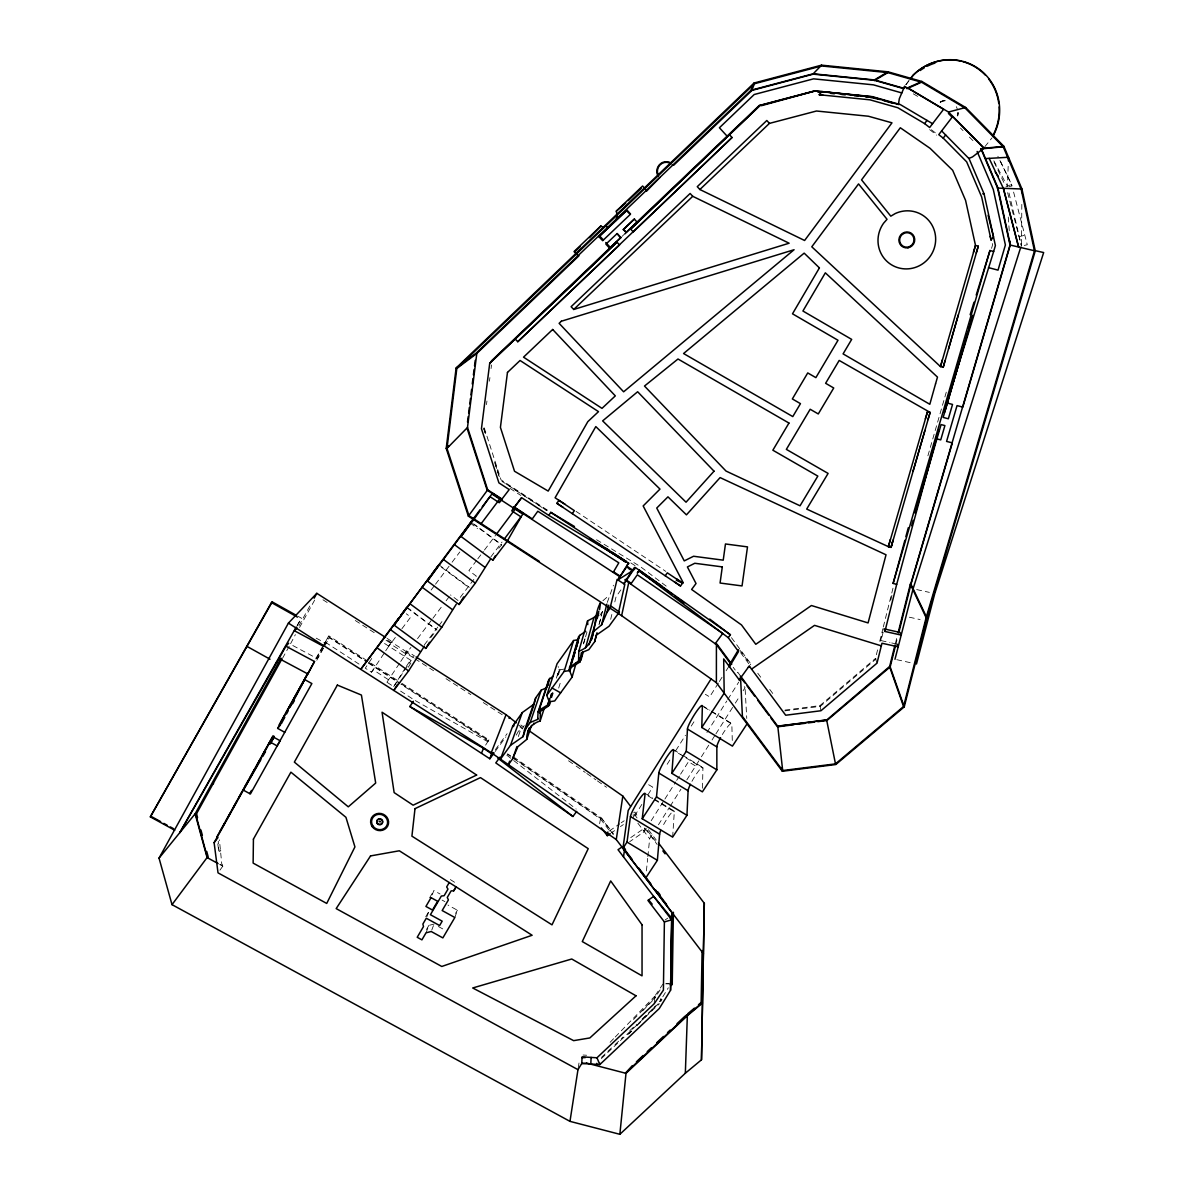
<?xml version="1.0" encoding="UTF-8"?>
<svg xmlns="http://www.w3.org/2000/svg" width="1194" height="1194" viewBox="0 0 1194 1194"><rect width="100%" height="100%" fill="white"/><g stroke="black" fill="none" stroke-linecap="round" stroke-linejoin="round"><path stroke-width="0.75" stroke-dasharray="5 3.75" d="M1021.512 244.352L1021.825 203.771M702.46 788.189L702.938 768.13L673.58 750.325M1008.169 166.309L1007.438 186.219L993.587 160.354M672.64 837.098L674.312 811.771L654.312 799.681M660.775 1000.035L660.849 998.9L661.998 999.542L660.879 1001.333M654.178 1003.781L654.745 996.244L662.864 984.184M646.402 870.933L647.67 858.396M647.849 856.605L649.655 838.695L653.566 832.502M644.7 827.994L644.297 831.651L629.701 841.68M486.48 404.632L486.943 401.02M489.45 381.199L489.913 377.588M491.047 368.573L491.51 364.961M557.688 675.834L559.165 669.252L558.105 666.506M564.538 669.013L559.971 669.819L558.538 674.088M578.239 1067.958L579.015 1062.884M613.328 834.71L601.433 818.039L512.599 756.265M599.627 823.696L600.478 818.95L511.913 757.369M610.686 619.313L611.925 614.089M614.82 601.91L616.074 596.687L620.925 589.866M877.008 663.148L875.456 658.431L877.59 649.864M879.739 641.297L882.859 628.76M883.306 626.969L893.605 585.747M880.56 641.133L882.739 632.104M890.769 600.209L892.5 592.97M883.127 632.223L881.038 640.596L889.963 642.566M895.455 643.387L896.769 637.865M896.037 643.551L896.948 639.954M607.298 602.403L613.462 585.209M598.955 624.716L603.089 608.925M599.343 623.91L601.642 615.059M927.902 455.795L946.514 391.319M583.403 643.954L584.851 638.85M583.657 643.641L585.105 638.536M585.582 636.835L587.03 631.73M991.557 248.367L992.587 244.815L991.811 241.292M558.673 688.102L560.807 681.162M551.195 697.296L553.404 690.296M558.568 674.252L559.971 669.819M551.732 697.818L553.926 690.833M549.568 699.475L551.329 693.878M556.344 678.147L559.165 669.252M550.732 697.789L552.867 691.027M550.24 696.774L551.374 693.221M518.315 736.564L520.166 731.31L524.256 725.564M454.839 917.514L457.392 910.246L447.989 905.067M516.196 735.161L520.524 727.639M431.78 930.036L433.452 925.604M426.049 932.798L428.885 925.38L434.019 924.111M426.855 916.768L428.571 912.395M432.168 894.828L433.855 890.56L440.064 893.993M401.856 683.296L488.898 739.877L485.271 745.668M406.945 607.194L436.974 630.029L406.632 607.627M297.142 625.432L301.425 618.193L298.172 616.388M297.082 626.059L301.425 618.193M298.918 625.76L311.455 603.06M282.53 658.297L289.694 645.327M290.59 643.7L295.381 634.611M299.545 627.477L316.455 596.836M315.783 658.924L322.022 647.685M322.917 646.088L328.813 635.805L369.23 662.073M316.335 658.237L328.813 635.805M323.305 646.223L329.335 637.7L366.722 662.013M323.201 647.879L317.231 658.61L291.784 644.969M316.798 660.237L323.962 647.357M324.858 645.745L329.335 637.7M386.08 640.253L390.692 643.223L391.796 641.402L387.11 638.402M413.393 657.775L405.632 652.79L406.721 650.969L414.482 655.954M488.898 739.877L488.242 741.011L400.99 684.296M429.616 897.813L433.855 890.56M425.751 916.723L428.288 912.395M426.422 929.574L428.885 925.38M455.571 913.35L457.392 910.246M660.849 998.9L659.745 1001.691L668.327 987.781M408.214 667.297L412.079 661.118L384.095 643.178M634.536 816.024L642.208 803.875M647.954 794.756L652.745 787.144L648.446 784.592M667.162 764.294L670.043 759.697M675.834 750.533L685.475 735.25M691.251 726.071L694.147 721.489M718.385 683.058L709.654 696.893L705.356 694.296M719.355 681.52L722.251 676.908M726.131 670.759L729.041 666.148M646.267 828.546L644.297 831.651L643.745 828.651L630.417 837.815M651.163 820.771L663.924 800.577M664.909 799.025L675.7 781.936M676.685 780.383L679.625 775.712M680.61 774.16L688.46 761.727L695.595 765.996M706.938 732.474L726.803 700.997M727.803 699.43L738.728 682.117M658.446 824.77L669.207 807.756M670.177 806.219L680.938 789.204M686.804 779.921L700.43 758.354M701.385 756.817L710.087 743.056M712.042 739.981L714.952 735.37M715.922 733.832L734.37 704.624M735.34 703.087L739.235 696.938M743.116 690.789L745.056 687.714L742.922 684.849M395.348 637.447L388.766 646.178L390.348 643.879L405.826 653.805L404.303 656.148L410.915 647.402M405.632 652.79L406.064 652.118L413.825 657.088M406.721 650.969L406.288 651.64L391.348 642.059L391.796 641.402M391.557 685.237L386.931 682.237L388.528 679.774L373.155 669.789L371.483 672.207L365.304 668.177L372.394 657.476M657.372 994.095L661.073 988.393M371.483 672.207L385.304 651.506M385.707 650.775L390.348 643.879M386.931 682.237L400.214 662.282M400.736 661.431L405.826 653.805M405.393 667.804L393.692 686.625M406.423 666.267L410.527 660.118M394.721 685.087L411.124 660.506M390.692 643.223L391.154 642.551L386.438 639.536M219.935 870.172L222.8 866.157L222.606 864.62L221.174 863.844L220.502 864.784M222.606 864.62L221.935 865.575L219.412 839.86M599.791 615.403L602.567 611.522M220.129 851.62L218.696 850.844L218.263 841.188M495.361 749.668L507.107 733.683M495.182 751.459L505.913 736.847M401.93 628.716L410.721 617.074L406.258 613.776M431.109 590.03L434.422 585.642M435.526 584.179L450.974 563.687M452.078 562.225L459.809 551.986M417.512 638.656L431.81 619.716M432.915 618.253L441.72 606.597M446.108 600.761L449.422 596.388M476.69 560.314L468.914 570.598L476.316 576.12L457.944 600.433L450.511 594.94M477.794 558.852L483.346 551.509M484.451 550.031L495.54 535.345M424.377 644.835L437.81 627.074M438.929 625.596L443.392 619.671M490.868 556.867L502.047 542.076M430.795 637.536L436.004 630.865M905.813 84.684L909.231 80.267M906.007 84.595L909.425 80.177M984.886 146.653L991.975 137.922M557.598 673.67L558.792 672.147M498.749 548.225L501.704 544.733L474.137 524.166M610.104 1042.317L613.925 1038.362M615.208 1037.049L654.745 996.244L655.506 996.945M627.79 1034.661L631.626 1030.706M636.745 1025.422L646.969 1014.885M652.073 1009.602L655.909 1005.646M629.119 1033.646L631.671 1031.019M636.76 1025.75L655.894 1006.02M633.551 1019.497L638.671 1014.243M639.954 1012.93L655.312 997.139M642.641 1010.855L655.446 997.691L654.7 996.99M621.94 236.502L624.119 234.427M601.477 1057.377L613.626 1045.914M614.985 1044.646L623.074 1037.004M629.835 1030.631L636.581 1024.258M641.984 1019.169L659.536 1002.602M601.313 1058.585L631.059 1030.526M632.417 1029.243L659.461 1003.736M602.925 600.686L609.059 595.478M785.04 710.072L819.95 705.594L875.456 658.431M784.742 710.908L820.263 706.37L876.112 658.924M737.265 672.789L737.802 672.267L740.489 676.013M609.373 830.964L619.746 823.815M621.223 822.8L624.193 820.756M611.671 832.651L614.597 830.636M620.432 826.606L623.358 824.591M665.222 919.873L667.759 918.141M633.745 812.636L634.939 812.024L638.178 817.323M1005.945 186.846L1011.497 184.354L999.617 159.578M1008.975 186.637L1011.99 185.906L1011.497 184.354L997.885 156.28M1019.034 236.696L1024.81 235.233M1024.243 245.427L1027.273 244.74L1013.363 191.189M666.282 983.483L669.371 983.558M665.58 983.826L669.118 983.916M583.06 1055.033L586.627 1055.242M916.708 589.582L929.35 592.373M909.365 617.208L920.156 619.596M891.739 642.954L897.097 644.148M896.769 659.67L911.097 662.849M316.201 638.163L325.753 643.282M219.383 849.919L220.815 850.695M219.666 864.441L222.8 866.157M442.078 900.082L444.884 901.634M438.332 926.484L444.078 929.648M913.291 93.833L919.649 97.55M596.567 539.718L640.044 566.374L668.282 587.702M644.954 793.338L652.64 797.98M654.178 798.905L674.147 810.98M648.148 795.965L652.775 798.756M673.401 749.638L681.117 754.309M682.655 755.25L702.699 767.414M702.132 705.49L709.878 710.206M711.43 711.146L731.549 723.415M703.923 707.042L710.117 710.818M711.669 711.758L731.832 724.057L732.34 742.444M450.347 879.59L457.123 883.903M322.947 599.776L329.096 603.731M355.275 620.507L375.289 633.342M414.945 658.775L433.586 670.715M446.004 678.685L470.854 694.609M483.272 702.579L503.465 715.519M630.85 562.926L635.462 565.941M370.782 663.088L400.303 682.281M328.26 636.447L367.185 661.745M368.737 662.76L399.856 682.998M401.423 684.013L488.585 740.668L487.928 741.802L414.228 699.968L398.095 689.49M368.274 663.028L399.438 683.281M325.484 642.312L359.17 664.207M547.389 510.092L501.032 479.854L483.749 426.273M510.002 488.391L520.868 495.465M576.03 511.345L665.804 571.404M520.838 724.982L523.882 727.101M518.659 725.057L521.688 727.176M519.897 726.892L522.942 729.012M568.538 760.787L574.612 765.026M576.135 766.085L585.254 772.443M586.776 773.503L595.896 779.861M597.418 780.921L606.537 787.279M519.42 730.788L520.166 731.31M507.644 753.832L510.659 755.936M512.166 756.981L601.283 818.935M507.331 754.19L510.39 756.309M438.929 564.807L469.302 587.344M441.586 567.314L469.123 587.746M472.511 523.375L501.584 545.046M470.093 522.957L477.51 528.509M506.793 755.175L576.165 809.054M931.395 129.743L937.887 134.818M929.633 129.624L936.738 135.161M960.483 128.056L963.036 130.639M969.409 137.101L973.304 140.982M601.433 818.039L613.462 833.785M600.478 818.95L610.268 831.77M637.865 823.188L649.655 838.695M648.357 829.681L656.193 839.994M647.238 830.382L656.163 842.113M634.044 813.965L637.238 818.174M644.909 828.367L657.193 844.516M731.444 637.656L751.22 664.371M757.757 673.207L761.041 677.64M769.772 689.431L773.04 693.848M739.743 649.984L750.713 664.819M740.593 652.64L749.116 664.148M733.206 667.327L735.235 670.058M994.08 162.071L1005.154 185.189M483.6 428.064L485.854 435.019L483.54 428.139M499.331 476.809L494.286 461.138L499.271 476.899M1011.348 184.354L1011.84 185.906M1007.617 192.652L1021.497 246.188L1008.676 191.518M819.95 705.594L820.95 710.743M633.089 814.621L633.581 817.547M217.801 843.845L218.696 850.844M1008.273 217.054L1009.348 231.905M745.16 689.52L746.757 718.46M722.355 734.534A14.074 2.209 -59 0 1 731.832 724.057M691.953 781.339A14.044 2.179 -59.3 0 1 702.938 768.13M663.625 824.561A14.015 2.149 -59.5 0 1 674.312 811.771M958.23 112.639A12.462 12.044 -61.4 0 1 957.737 115.833M940.29 101.983A12.462 12.044 -61.4 0 1 946.409 100.296M958.051 112.684A12.462 12.03 -61.4 0 1 957.543 115.878M940.111 102.042A12.462 12.03 -61.4 0 1 946.23 100.356M956.304 106.684A12.059 11.656 -61.4 0 1 957.409 109.564M957.722 112.669A12.059 11.656 -61.4 0 1 957.245 115.773M940.365 102.371A12.059 11.656 -61.4 0 1 946.275 100.729M546.897 510.569L502.002 481.301L546.837 510.674"/><path stroke-width="1.5" d="M716.385 682.684L621.626 615.686L468.346 516.136L446.213 448.437L456.108 368.05L754.071 83.013L821.547 65.163L888.008 71.819L921.843 81.461L965.647 107.475L1003.9 146.34L1021.945 189.01L1035.258 250.934L926.857 617.82L904.231 706.893L835.8 764.533L782.339 771.279L716.385 682.684L716.415 644.551L624.984 579.956M715.266 643.864L716.907 644.073L731.743 664.222M715.609 643.163L722.758 633.432L637.312 574.792L630.835 584.015L631.193 583.314L625.357 579.388M1021.915 192.697L1021.945 189.01L997.288 188.07M670.894 983.96L671.7 918.425M586.806 1063.272L581.776 1063.451L599.836 1064.555L659.282 1008.527L670.535 990.289L671.7 918.276L653.715 896.41L647.894 900.38L664.386 921.917L663.401 990.11L654.178 1003.781L596.97 1057.78L582.075 1056.869L581.776 1063.451L577.971 1069.66L569.971 1121.36L619.85 1134.3L685.341 1073.227L701.49 1059.794L704.311 903.291L658.431 842.934M670.535 990.289L672.043 912.649L622.238 847.441M670.909 983.587L670.222 984.722L671.371 985.363L672.237 983.946L673.386 912.261M701.49 1059.794L704.311 903.291M702.102 950.499L701.132 1003.632L686.386 1015.975L625.462 1073.182L632.342 1065.615M747.056 723.877L732.429 746.116L701.788 727.474L702.37 706.102A14.104 1.955 -58.9 0 0 695.057 713.654A14.104 1.955 -58.9 0 0 687.446 729.027L686.266 751.265L671.864 773.354L702.385 791.846L716.848 769.831L716.848 746.907A14.074 2.209 -59 0 1 720.564 737.683M686.386 1015.975L686.431 1014.825M685.341 1073.227L687.341 1015.736L702.46 1003.064M1008.378 160.877L1008.512 157.265L985.468 158.578M711.161 678.804L628.193 810.487L622.94 848.322L627.029 842.069L630.447 816.577A14.03 1.91 -59.4 0 1 638.312 800.861A14.03 1.91 -59.4 0 1 645.073 794.1L642.223 818.756L672.64 837.098L686.953 815.308L688.102 790.756A14.044 2.179 -59.3 0 1 690.401 784.354M590.806 1064.003L591.12 1057.421M671.371 985.363L672.297 982.841L672.237 983.946M523.062 736.608L534.3 703.908L522.315 712.549L512.689 726.086L500.48 759.145L510.495 745.34L523.062 736.608L524.479 730.37L530.226 722.474L537.658 719.4L538.091 711.893L548.747 679.819L552.837 676.401M664.386 921.917L671.61 919.828L672.043 912.649M509.644 761.145L508.405 764.653L512.659 758.802L517.868 746.683L526.793 739.37C526.136 730.713 531.987 723.325 540.166 720.982L540.389 711.266L548.404 706.117L549.897 701.714L554.732 700.938L572.12 677.043L569.837 671.252L570.254 667.924L579.911 662.028L581.344 652.775L588.866 649.64L594.716 641.611L597.03 632.76M670.192 917.977L670.297 916.425M548.389 685.237L548.747 679.819M671.864 773.354L673.58 750.325A14.059 1.925 -59.2 0 0 666.551 757.474A14.059 1.925 -59.2 0 0 658.804 773.025L656.491 796.891L642.223 818.756M645.685 878.097L657.372 860.322L659.625 834.173A14.015 2.149 -59.5 0 1 660.804 830.337M619.85 1134.3L625.999 1073.331L687.341 1015.736M539.434 561.449L468.973 515.674L446.989 448.392L456.824 368.424L754.459 83.729L821.591 65.969L887.843 72.61L921.514 82.207L965.155 108.117L1003.229 146.802L1021.183 189.279L1034.467 250.934L926.126 617.641L903.574 706.52L835.487 763.876L782.682 770.533L742.414 716.43L740.489 676.013L777.787 726.28L826.651 720.057L889.545 666.565L903.574 706.52M538.091 711.893L539.046 710.251L548.628 704.43L549.046 701.117L546.762 695.371L557.061 663.76L573.613 640.506L578.194 639.7L579.627 635.417L585.747 631.342M467.526 422.064L468.197 416.616M468.66 412.99L469.332 407.557M469.794 403.93L470.466 398.483M470.914 394.856L471.6 389.408M472.272 383.975L472.958 378.528M473.406 374.901L474.093 369.453M474.54 365.827L475.227 360.394M467.481 427.527L476.794 353.484L456.824 368.424M546.762 695.371L564.135 671.431L568.986 670.655L578.597 636.596M569.389 667.431L578.568 661.013L578.821 651.178C599.045 644.715 591.612 617.596 600.478 602.761L599.597 609.641M489.719 363.23L616.97 242.158L489.719 363.23L481.451 428.765L498.913 482.869L509.211 489.585L500.107 501.48M600 1063.347L599.836 1064.555L596.97 1057.78M596.657 1064.361L596.791 1063.332M623.522 856.904L624.417 850.292M703.46 953.752L616.268 839.576L622.82 796.085L528.449 730.295M898.5 104.072L899.306 98.759L904.679 86.162M601.328 827.875L607.283 835.666L607.895 831.979M639.208 570.881L672.192 594.299L639.178 570.986L639.551 570.299L662.073 586.284M738.459 649.76L729.4 664.834L729.444 666.685L738.534 651.551L728.265 637.671L730.429 634.79L635.163 567.389C634.671 574.329 622.686 566.523 628.984 563.359L550.777 512.345L548.777 515.375L521.688 497.719L511.733 510.838L521.077 516.912L507.151 541.33M621.626 615.686L628.775 582.418M618.298 613.522L624.805 584.418L617.104 579.403L610.044 608.164M624.387 582.373L624.029 583.926L633.133 570.389L626.969 566.374L617.865 579.911L633.133 570.389M534.658 702.385L535.703 697.848L541.21 690.147L546.867 687.669M594.716 641.611L596.209 635.238L609.03 626.268L619.373 612.044L611.343 606.358L606.955 612.418L601.552 624.91L592.448 632.417M625.82 562.061L596.418 542.882L625.805 562.165L626.163 561.478L612.268 552.404M619.925 575.986L613.552 571.836M619.552 576.538L513.569 507.375M617.865 579.911L628.298 563.419M606.955 612.418L608.761 605.194M884.918 631.462L883.963 628.88L900.037 632.432L901.082 635.044L884.918 631.462L896.694 584.344L938.782 429.706L925.887 474.018M889.605 666.7L894.963 645.044M898.172 632.626L910.335 584.194M904.231 706.893L890.172 666.924L895.59 645.342M898.754 632.76L910.947 584.239L952.334 442.87L946.573 441.422L957.036 405.617L962.812 407.094L1010.303 244.889L1010.034 241.188M894.978 659.282L913.097 588.776L1020.691 247.412M916.47 664.028L934.768 593.582L1043.66 252.546L1034.825 250.576M601.552 624.91L606.851 604.134M613.209 572.404L618.805 562.822L537.793 511.241L531.957 519.36M591.552 639.596L592.97 634.312M597.239 618.447L598.657 613.164M589.06 644.715L598.806 611.283M896.694 584.344L893.112 583.418L904.873 540.27M905.858 536.673L908.306 527.688M891.067 547.359L893.037 540.166L891.052 547.359L888.381 546.658L806.696 509.077L828.099 473.421L786.353 449.377L810.174 409.258L818.278 413.945L833.725 387.99L825.621 383.289L839.188 360.439L930.141 412.423L891.067 547.359L888.381 546.658L890.351 539.464M942.335 359.887L940.484 366.603L943.2 367.319L978.289 246.188L975.513 245.457L965.588 200.428L952.678 170.294L930.081 148.325L900.321 127.773L861.561 179.861L890.799 216.174L895.276 213.532A29.283 28.581 -53.8 0 1 935.603 237.337A29.283 28.581 -53.8 0 1 898.709 267.919A29.283 28.581 -53.8 0 1 883.605 223.203L887.038 219.293L858.546 183.921L811.786 246.8L940.484 366.603L975.513 245.457L973.453 252.218M943.2 367.319L945.051 360.603M585.582 647.79L593.94 617.552L597.224 614.567M580.881 660.372L583.254 651.849M579.911 662.028L582.776 651.775M578.568 661.013L579.538 657.61M572.12 677.043L576.105 663.148M948.514 349.006L958.26 314.962M578.821 651.178L587.567 620.88L593.94 617.552M888.381 546.658L927.514 411.736L930.141 412.423L927.962 419.557M913.052 471.078L924.917 430.452M893.112 583.418L989.96 250.501L993.662 251.486L995.393 245.546L984.08 193.876L969.095 158.712L941.633 130.907M922.275 486.421L923.828 481.107M993.662 251.486L944.066 411.87L958.469 362.066M959.498 358.513L962.095 349.633M938.782 429.706L915.201 513.211L941.081 424.586L944.902 425.586L940.738 439.885L936.932 438.885M968.095 331.514L944.738 412.049L943.991 411.796M969.125 327.947L972.767 315.425M911.649 525.703L913.201 520.39M972.841 315.47L943.17 417.422L948.349 418.781L952.528 404.438L947.349 403.065M910.694 584.284L1010.02 245.009L997.542 187.951L980.946 148.728M571.254 664.67L570.239 668.103L571.538 666.64M572.269 661.237L574.807 652.67M575.821 649.237L578.359 640.656M569.837 671.252L571.359 666.088M568.986 670.655L579.627 635.417M570.254 667.924L572.284 661.058M573.299 657.625L574.836 652.476M575.851 649.058L578.389 640.477M925.35 418.87L927.514 411.736M976.229 252.949L978.289 246.188M564.135 671.431L573.613 640.506M970.155 314.679L974.005 302.201M976.214 295.067L989.96 250.501M548.404 706.117L548.986 704.296M549.494 704.908L550.076 703.057M547.613 705.564L549.703 698.953M548.628 704.43L549.792 700.565M549.673 698.565L547.404 705.669L548.673 704.117M540.166 720.982L544.389 707.908M537.658 719.4L538.016 718.31M539.643 713.296L540.151 711.773M540.389 711.266L540.822 709.967M533.494 724.31L533.882 723.116M539.046 710.251L549.658 678.222M526.793 739.37L531.524 725.295M527.629 732.34L529.091 728.027M530.226 722.474L541.21 690.147M524.479 730.37L535.703 697.848M512.659 758.802L516.942 746.548M510.495 745.34L522.315 712.549M514.584 723.489L513.435 726.609L512.674 726.086M416.034 656.954L506.062 714.684L516.33 722.803M616.268 839.576L491.256 752.727L506.062 714.684M409.826 706.535L489.824 758.772L491.719 753.877L483.51 748.265L409.826 706.535L413.348 701.281M481.54 753.101L483.51 748.265M754.071 83.013L751.116 90.207L476.122 353.14L456.108 368.05M672.282 164.772L673.655 165.265L751.474 90.848L754.459 83.729M504.286 539.106L523.479 513.435L515.733 508.39L496.659 533.882M281.321 723.743L284.784 717.206M286.53 713.937L288.261 710.669M289.993 707.4L304.754 679.61L311.873 683.565L250.397 793.995L243.337 790.115L260.874 759.683M180.115 832.278L285.963 646.223L314.515 661.506L307.888 673.968L279.142 658.595M532.24 518.868L513.927 506.808M174.727 830.233L150.34 816.875L271.471 602.597L272.202 601.88L296.545 615.477M272.202 601.88L150.34 816.875M569.971 1121.36L172.011 904.649L159.041 858.128L288.411 623.119L316.813 593.328L385.558 637.402M179.607 832.905L296.246 627.059M323.305 646.223L294.485 630.775L296.216 627.626M159.041 858.128L195.129 813.845L281.023 658.178M314.141 598.194L316.813 593.328M206.711 851.367L208.159 856.71L207.457 857.65L195.876 814.875L281.918 658.984M216.89 836.86L273.053 735.803L274.247 736.459L270.113 743.668M307.753 673.371L279.202 724.728L280.396 725.385M220.233 831.188L224.651 823.248M226.412 820.069L230.815 812.129M232.591 808.95L236.994 801.01M238.755 797.831L242.292 791.488M244.949 786.697L248.546 780.234M250.337 777.01L254.829 768.936M256.62 765.697L260.217 759.235M262.008 756.011L266.501 747.937M268.292 744.698L272.784 736.623M280.709 722.355L284.276 715.952M286.053 712.743L308.321 672.67M577.971 1069.66L218.024 872.859L214.114 842.68L270.068 741.996L273.799 737.265L280.112 740.758L277.351 745.549M284.739 732.31L277.65 728.385L314.515 661.506M270.351 743.787L273.963 737.295M292.634 703.699L294.425 700.475M262.725 756.474L265.501 751.668M249.68 793.592L251.516 790.398M490.391 559.225L475.346 583.15L459.093 604.507L427.422 581.045L471.242 522.002L461.048 536.494L492.823 560.165L495.45 555.628M453.735 890.843L456.048 886.858L453.72 890.828L451.123 890.858L447.257 897.455L448.407 899.903L442.168 910.544L454.839 917.514L442.855 937.902L431.228 931.514L426.049 932.798L421.915 939.857L417.213 937.275L423.497 926.559L422.885 924.052L426.288 918.231L439.616 925.544L442.183 921.171L430.422 914.708L441.347 896.022L444.123 895.724L447.989 889.127L446.66 886.948L449.243 882.53M625.805 562.165L626.163 561.478L548.777 515.375M639.178 570.986L728.265 637.671M459.093 604.507L463.66 596.896M400.691 615.343L406.945 607.194L394.124 625.149L425.706 648.417L441.78 627.268L456.242 604.254M425.706 648.417L429.467 642.282M670.983 982.483L670.282 983.617L671.431 984.259M397.617 684.266L393.751 690.431L408.572 670.953L424.377 646.148M759.996 105.49L630.671 229.084L759.996 105.49L815.293 90.908L872.411 96.654L900.291 104.579L932.574 123.698M701.788 727.474L724.191 693.162L723.683 658.924L739.728 680.535M625.387 580.881L634.447 567.434M639.327 570.105L637.298 573.105L639.447 570.18M572.299 513.644L574.344 510.644L555.091 497.764L595.806 426.586L659.983 489.092L643.163 505.943L683.087 582.493L680.49 586L556.867 503.331L558.911 500.316L565.135 504.316M665.237 575.807L667.297 572.822L682.655 583.09L676.326 580.299M473.764 519.644L489.928 496.629L499.286 502.719L501.271 500.092M427.422 581.045L438.929 564.807L432.452 573.269M394.124 625.149L430.243 576.195M480.018 509.793L360.752 669.341L398.498 618.253M739.22 679.864L749.235 665.983L785.697 715.236L820.95 710.743L877.008 663.148L881.978 643.238L898.112 646.82L897.097 644.148M468.346 516.136L487.749 489.749M509.062 718.37L509.838 717.31M491.092 755.489L493.226 752.578M489.824 758.772L494.107 752.921M500.077 757.071L495.794 762.921L572.911 816.472L576.672 811.427M172.011 904.649L207.099 857.561L195.129 813.845M214.114 842.68L217.98 837.531M482.212 506.868L492.48 493.241L500.241 498.301L480.883 524.032M822.905 95.132L819.203 94.729L821.576 91.55L862.352 96.027M461.048 536.494L474.197 519.062M512.51 509.554L521.315 497.928M492.823 560.165L507.584 540.748M819.203 94.729L870.008 99.833L897.873 107.758L924.589 123.579L927.022 120.415M988.11 215.338L993.498 236.905L991.08 240.009L981.662 196.995L966.662 161.847L943.23 138.131L945.648 134.967M911.037 77.834L912.947 75.356A52.417 50.611 -61.3 0 1 961.155 61.207M910.38 78.923L913.246 75.207A52.491 50.685 -61.3 0 1 980.11 69.879A52.491 50.685 -61.3 0 1 992.826 136.444M924.589 123.579L929.648 127.519L943.573 109.311L907.5 87.923L904.321 87.013L907.694 87.834L948.499 112.042L984.02 148.071L972.513 156.921L968.841 158.459M277.65 728.385L280.396 724.907M195.876 814.875L196.592 813.995L197.562 817.547M212.875 784.07L213.577 783.234M276.501 662.804L277.292 661.939M285.963 646.223L288.635 643.282M294.485 630.775L297.112 627.925M751.474 90.863L751.116 90.207L813.218 73.789L821.547 65.163M446.213 448.437L448.795 445.825M446.989 448.392L467.541 427.452L487.674 489.838L502.346 499.271M578.03 255.695L574.03 251.591L600.985 225.845L589.493 237.681M615.746 220.621L626.328 210.502L630.298 214.398L602.657 240.695L598.925 236.696L615.686 220.636L617.358 216.084L616.283 211.159L642.611 186.01L646.506 190.219M580.284 246.516L575.001 251.561M625.671 203.07L616.283 211.159M628.238 200.607L641.163 188.249M476.719 353.528L578.971 255.785M646.402 191.309L659.849 177.473M598.925 236.696L627.044 210.204L630.581 214.024M620.835 237.696L609.627 248.173L605.895 244.173L617.119 233.561L620.835 237.546M623.283 229.547L626.313 232.337L623.283 229.547L634.268 219.069L637.029 222.039M623.567 229.382L634.507 218.935M491.301 361.021L620.567 237.74L617.119 233.561M626.044 232.502L759.22 105.505M624.716 233.994L636.372 222.89M515.151 338.977L517.763 341.723L732.041 137.519L729.415 134.653M732.041 137.519L633.238 231.89L630.163 228.576M517.763 341.723L619.537 244.949L616.477 241.636M573.717 309.47L692.744 196.309L789.115 243.218L573.717 309.47L571.105 306.694L690.132 193.473L692.744 196.309M699.878 189.518L769.443 123.385L816.487 111.012L868.426 116.236L891.978 122.833L804.607 240.487L699.878 189.518L697.266 186.667L766.817 120.504L769.443 123.385M636.402 1061.809L643.163 1055.466M647.223 1051.645L651.282 1047.839M656.685 1042.765L663.446 1036.422M667.506 1032.601L670.207 1030.064M676.968 1023.721L685.072 1016.109M890.172 666.924L826.92 720.519L817.756 721.683M815.293 90.908L761.324 105.714M687.759 1013.706L694.46 1008.109M698.475 1004.736L701.147 1002.497M748.295 667.297L749.548 666.416M751.548 669.118L814.532 625.357L881.321 645.85M607.283 835.666L610.209 833.651M622.402 846.695L618.029 849.71L671.61 919.828M813.218 73.789L874.396 79.923L888.008 71.819M874.292 80.625L887.843 72.61M609.552 226.532L607.97 227.367L606.552 226.547M870.829 97.43L872.411 96.654M603.492 227.606L601.403 226.308M907.5 87.923L921.843 81.461M906.933 88.729L921.514 82.207M948.499 112.042L965.647 107.475M751.295 90.55L813.263 74.147L874.366 80.282L903.724 88.64M759.205 105.52L814.278 90.983L871.023 96.684L898.769 104.579M1035.258 250.934L1010.02 245.009M793.935 724.728L777.458 726.833L770.936 718.042M797.607 724.265L804.935 723.325M808.592 722.863L814.099 722.161M982.946 148.355L1003.9 146.34M980.662 148.937L1003.229 146.802M582.045 1057.69L585.388 1057.571M982.722 193.771L984.08 193.876M817.935 92.117L821.591 92.49M830.711 93.401L834.352 93.774M841.651 94.505L845.292 94.863M854.411 95.789L858.068 96.147M865.366 96.878L869.008 97.251M866.068 96.43L880.187 99.55M586.478 1063.048L625.999 1073.331M988.483 267.62L998.035 270.142L1005.393 244.979L993.304 189.488L977.125 151.444M874.396 79.923L903.828 88.296M901.813 92.938L873.441 84.849L813.547 78.849L754.205 94.52L719.415 127.758L727.086 136.146M883.62 100.55L892.202 103.042M150.877 816.263L160.623 821.606M163.862 823.382L167.115 825.158M170.369 826.935L173.608 828.726M207.099 857.561L218.099 863.575M270.068 741.996L277.157 745.922M247.352 646.596L270.023 659.207M271.471 602.597L297.47 617.119M552.076 688.028L560.628 692.833M550.777 512.345L574.463 526.509M627.029 842.069L657.372 860.322M656.491 796.891L686.953 815.308M630.447 816.577L659.625 834.173M658.804 773.025L688.102 790.756M687.446 729.027L716.848 746.907M686.266 751.265L716.848 769.831M288.411 623.119L491.256 752.727M556.867 503.331L563.09 507.331M606.089 548.374L609.179 550.389M590.224 538.837L593.328 540.867M590.194 538.942L593.284 540.972M501.943 499.808L487.167 490.182L467.406 429.243M491.913 494.003L523.062 514.286M676.52 578.836L682.655 583.09M674.401 581.776L680.49 586M675.192 596.418L682.684 601.746M675.177 596.537L684.177 602.925M377.035 647.775L408.572 670.953M390.184 629.432L420.467 651.745M422.079 587.179L452.466 609.671M410.154 603.91L441.78 627.268M443.616 559.598L475.346 583.15M454.272 544.524L484.749 567.18M709.714 619.089L730.429 634.79M497.823 758.115L572.911 816.472M943.23 138.131L938.768 134.653L952.648 116.549L983.752 148.101M948.439 113.46L951.708 116.773M599.866 236.188L603.403 239.994M605.761 242.516L610.477 247.576M648.626 899.873L652.178 904.156M623.313 846.68L625.492 849.546M657.79 891.843L660.028 894.754M623.178 847.621L632.059 859.247M638.76 868.008L651.029 884.067M655.476 889.918L666.64 904.515M622.82 796.085L630.522 806.234M662.849 850.904L665.073 853.844M716.415 644.551L731.191 664.461M740.519 677.043L744.862 682.893M747.026 685.819L754.638 696.072M757.891 700.475L768.757 715.116M995.169 171.966L998.393 176.428M989.154 158.354L1003.244 188.085L1018.482 246.874M910.947 584.239L926.857 617.82M910.276 584.075L926.126 617.641M981.199 148.519L997.9 187.816L1010.303 244.889M200.935 830.009L202.368 835.352M1003.378 188.085L1018.646 246.904M990.184 236.412L991.08 240.009M835.487 763.876L826.621 719.907L777.772 726.131L782.682 770.533M781.936 767.578L782.339 771.279M587.567 620.88L587.776 624.611M382.707 822.144A2.94 2.776 21.2 0 1 378.155 823.77A2.94 2.776 21.2 0 1 378.379 819.069A2.94 2.776 21.2 0 1 382.737 821.412M962.752 61.61A52.417 50.611 -61.3 0 1 985.349 75.118M988.602 78.908A52.417 50.611 -61.3 0 1 998.796 103.505M999.124 106.908A52.417 50.611 -61.3 0 1 993.229 134.997M920.111 70.55A51.432 49.655 -61.3 0 1 924.32 67.804M927.245 66.222A51.432 49.655 -61.3 0 1 934.992 63.088M657.939 175.876A9.627 9.448 -88.2 0 1 671.252 163.145M658.446 175.608A9.045 8.88 -88.2 0 1 670.953 163.638M642.044 924.798L642.044 975.856L582.284 941.573L610.686 880.933L642.044 924.798M253.427 839.113L253.128 863.113L326.723 903.44L354.931 846.904L345.932 817.293L290.903 772.175L253.427 839.113M379.364 821.442L380.289 821.636L379.364 821.442M415.005 808.651L411.915 836.158L552.001 924.843L588.224 848.665L480.466 777.607L415.005 808.651M507.465 372.438L500.42 427.377L514.524 471.257L548.195 491.077L587.821 421.646L598.507 411.646L520.062 360.484L507.465 372.438M722.295 566.896L720.072 583.03L742.041 585.926L747.504 546.882L725.459 543.971L723.221 560.165L693.58 556.255L684.252 560.896L656.745 508.047L667.953 496.838L686.446 514.853L720.101 477.6L886.023 554.792L868.083 622.925L811.413 605.522L755.787 644.297L741.489 624.925L691.61 589.463L696.027 583.523L687.401 566.956L694.804 563.269L722.295 566.896M935.559 383.811L929.813 404.288L843.083 353.887L851.68 339.394L802.92 311.022L825.338 272.829L937.484 377.11L935.559 383.811M337.365 685.087L294.366 762.115L348.275 806.831L375.692 783.055L361.424 695.057L337.365 685.087M431.049 897.664L425.915 906.44L432.482 910.052L437.616 901.276L431.049 897.664M819.412 267.889L792.503 313.813L838.009 340.275L815.875 377.632L807.741 372.931L792.353 398.945L800.458 403.647L792.786 416.587L683.565 353.528L804.159 253.143L819.412 267.889M788.95 423.049L772.861 450.213L817.83 476.107L800.04 505.793L726.012 471.048L644.491 386.05L677.998 359.006L788.95 423.049M370.558 855.919L336.171 908.604L441.78 966.468L532.121 935.26L399.318 850.785L370.558 855.919M714.027 471.182L686.043 502.196L602.642 420.885L637.641 391.751L714.027 471.182M902.5 234.218L901.157 235.576A7.328 7.149 -53.8 0 0 905.156 247.039A7.328 7.149 -53.8 0 0 913.873 238.293A7.328 7.149 -53.8 0 0 902.5 234.218M552.673 329.469L523.524 357.17L602 408.363L615.313 395.886L552.673 329.469M561.344 321.231L559.12 323.335L623.626 391.811L794.085 249.725L561.344 321.231M636.029 995.811L589.836 1037.944L573.642 1040.646L472.705 987.975L571.747 959.006L636.029 995.811M476.63 775.055L413.124 805.189L394.139 792.607L382.065 712.236L476.63 775.055M372.215 826.651A9.059 8.567 21.2 0 0 387.752 825.949A9.059 8.567 21.2 0 0 378.826 813.368A9.059 8.567 21.2 0 0 372.215 826.651M373.006 826.158A8.089 7.642 21.2 0 0 386.871 825.517A8.089 7.642 21.2 0 0 378.916 814.293A8.089 7.642 21.2 0 0 373.006 826.158M377.2 823.502A2.94 2.776 21.2 0 0 382.244 823.278A2.94 2.776 21.2 0 0 379.349 819.203A2.94 2.776 21.2 0 0 377.2 823.502M907.977 247.8A8.059 7.865 -53.8 0 0 913.022 234.815A8.059 7.865 -53.8 0 0 899.44 237.188A8.059 7.865 -53.8 0 0 907.977 247.8"/></g></svg>
